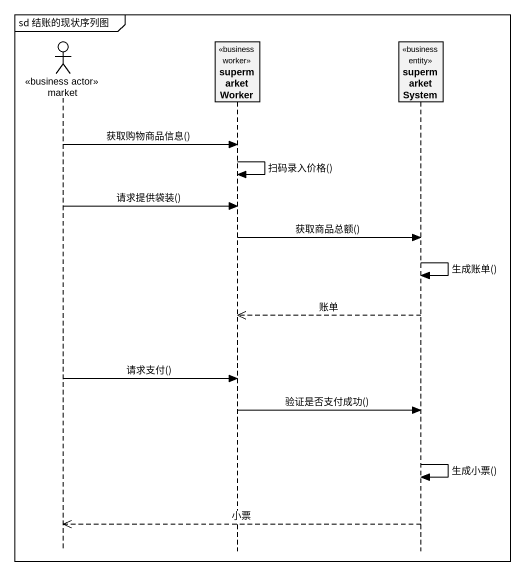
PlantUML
@startuml
mainframe sd 结账的现状序列图
hide footbox
actor market <<business actor>>
participant supermarketWorker <<business worker>>
participant supermarketSystem <<business entity>>

market -> supermarketWorker : 获取购物商品信息()
supermarketWorker -> supermarketWorker : 扫码录入价格()
market -> supermarketWorker : 请求提供袋装()
supermarketWorker -> supermarketSystem : 获取商品总额()
supermarketSystem -> supermarketSystem : 生成账单()
supermarketSystem -->> supermarketWorker : 账单
market -> supermarketWorker : 请求支付()
supermarketWorker -> supermarketSystem : 验证是否支付成功()
supermarketSystem -> supermarketSystem : 生成小票()
supermarketSystem -->> market : 小票
@enduml
